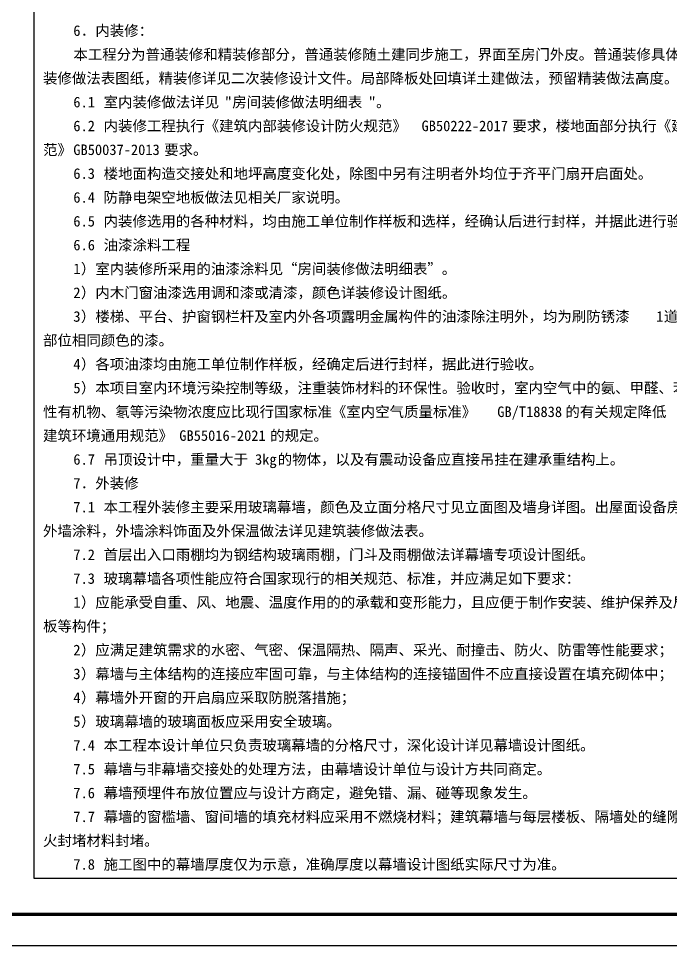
# Model space of a CAD drawing. Extents: x 1109697 to 1467097, y -139975 to 53891.
# Drawn here: x 1163097 to 1184027, y -74119 to -44352 of the extents above; entities that cross this region are included whole.
import ezdxf

# ---------------------------------------------------------------- set-up
doc = ezdxf.new("R2010")
doc.units = 0
doc.header["$LTSCALE"] = 1000
doc.header["$MEASUREMENT"] = 0
for name, color, linetype in [('PUB_HATCH', 8, 'Continuous'), ('PUB_TEXT', 7, 'Continuous'), ('PUB_TITLE', 4, 'Continuous')]:
    doc.layers.add(name, color=color, linetype=linetype)
doc.styles.add('ST', font='')
doc.styles.get('ST').set_extended_font_data('NSimSun')

msp = doc.modelspace()

# ---------------------------------------------------------------- linework, layer by layer
at = {"layer": 'PUB_HATCH'}
msp.add_lwpolyline([(1163597, -19141), (1187797, -19141), (1187797, -71971), (1163597, -71971)], close=True, dxfattribs=at)
at = {"layer": 'PUB_TITLE'}
msp.add_lwpolyline([(1109697, -74119), (1193797, -74119), (1193797, -14719), (1109697, -14719)], close=True, dxfattribs=at)
at = {"layer": 'PUB_TITLE', "const_width": 100}
msp.add_lwpolyline([(1112197, -73119), (1192797, -73119), (1192797, -15719), (1112197, -15719)], close=True, dxfattribs=at)

# ---------------------------------------------------------------- texts
at = {"layer": 'PUB_TEXT', "style": 'ST'}
for s, height, p in [('6', 340, (1164856, -44910)), ('．内装修：', 339.9, (1165099, -44910)), ('本工程分为普通装修和精装修部分，普通装修随土建同步施工，界面至房门外皮。普通装修具体房间详本册', 339.87, (1164856, -45675)), ('装修做法表图纸，精装修详见二次装修设计文件。局部降板处回填详土建做法，预留精装做法高度。', 339.87, (1163884, -46440)), ('6.1', 339.9, (1164856, -47205)), ('室内装修做法详见', 339.9, (1165828, -47205)), ('"', 340, (1169716, -47205)), ('房间装修做法明细表', 339.9, (1169959, -47205)), ('"', 340, (1174334, -47205)), ('。', 340, (1174577, -47205)), ('内装修工程执行《建筑内部装修设计防火规范》', 339.87, (1165828, -47970)), ('GB50222-2017', 339.87, (1176035, -47970)), ('要求，楼地面部分执行《建筑地面设计规', 339.87, (1178952, -47970)), ('6.2', 339.9, (1164856, -47970)), ('范》', 339.9, (1163884, -48735)), ('GB50037-2013', 339.87, (1164856, -48735)), ('要求。', 339.9, (1167772, -48735)), ('楼地面构造交接处和地坪高度变化处，除图中另有注明者外均位于齐平门扇开启面处。', 339.87, (1165828, -49500)), ('6.3', 339.9, (1164856, -49500)), ('6.4', 339.9, (1164856, -50265)), ('防静电架空地板做法见相关厂家说明。', 339.87, (1165828, -50265)), ('6.5', 339.9, (1164856, -51030)), ('内装修选用的各种材料，均由施工单位制作样板和选样，经确认后进行封样，并据此进行验收。', 339.87, (1165828, -51030)), ('6.6', 339.9, (1164856, -51795)), ('油漆涂料工程', 339.9, (1165828, -51795)), ('1', 340, (1164856, -52560)), ('）室内装修所采用的油漆涂料见“房间装修做法明细表”。', 339.87, (1165099, -52560)), ('）内木门窗油漆选用调和漆或清漆，颜色详装修设计图纸。', 339.87, (1165099, -53325)), ('2', 340, (1164856, -53325)), ('3', 340, (1164856, -54090)), ('）楼梯、平台、护窗钢栏杆及室内外各项露明金属构件的油漆除注明外，均为刷防锈漆', 339.87, (1165099, -54090)), ('1', 340, (1183570, -54090)), ('道后再做同室内外', 339.9, (1183813, -54090)), ('部位相同颜色的漆。', 339.9, (1163884, -54855)), ('4', 340, (1164856, -55620)), ('）各项油漆均由施工单位制作样板，经确定后进行封样，据此进行验收。', 339.87, (1165099, -55620)), ('5', 340, (1164856, -56385)), ('）本项目室内环境污染控制等级，注重装饰材料的环保性。验收时，室内空气中的氨、甲醛、苯、总挥发', 339.87, (1165099, -56385)), ('性有机物、氡等污染物浓度应比现行国家标准《室内空气质量标准》', 339.87, (1163884, -57150)), ('GB/T18838', 339.9, (1178466, -57150)), ('的有关规定降低', 339.9, (1180653, -57150)), ('建筑环境通用规范》', 339.9, (1163884, -57915)), ('GB55016-2021', 339.87, (1168258, -57915)), ('的规定。', 339.9, (1171175, -57915)), ('吊顶设计中，重量大于', 339.9, (1165828, -58680)), ('3kg', 339.9, (1170689, -58680)), ('的物体，以及有震动设备应直接吊挂在建承重结构上。', 339.87, (1171418, -58680)), ('6.7', 339.9, (1164856, -58680)), ('7', 340, (1164856, -59445)), ('．外装修', 339.9, (1165099, -59445)), ('本工程外装修主要采用玻璃幕墙，颜色及立面分格尺寸见立面图及墙身详图。出屋面设备房间采用灰色', 339.87, (1165828, -60210)), ('7.1', 339.9, (1164856, -60210)), ('外墙涂料，外墙涂料饰面及外保温做法详见建筑装修做法表。', 339.87, (1163884, -60975)), ('7.2', 339.9, (1164856, -61740)), ('首层出入口雨棚均为钢结构玻璃雨棚，门斗及雨棚做法详幕墙专项设计图纸。', 339.87, (1165828, -61740)), ('7.3', 339.9, (1164856, -62505)), ('玻璃幕墙各项性能应符合国家现行的相关规范、标准，并应满足如下要求：', 339.87, (1165828, -62505)), ('1', 340, (1164856, -63270)), ('）应能承受自重、风、地震、温度作用的的承载和变形能力，且应便于制作安装、维护保养及局部更换面', 339.87, (1165099, -63270)), ('板等构件；', 339.9, (1163884, -64035)), ('2', 340, (1164856, -64800)), ('）应满足建筑需求的水密、气密、保温隔热、隔声、采光、耐撞击、防火、防雷等性能要求；', 339.87, (1165099, -64800)), ('）幕墙与主体结构的连接应牢固可靠，与主体结构的连接锚固件不应直接设置在填充砌体中；', 339.87, (1165099, -65565)), ('3', 340, (1164856, -65565)), ('4', 340, (1164856, -66330)), ('）幕墙外开窗的开启扇应采取防脱落措施；', 339.87, (1165099, -66330)), ('5', 340, (1164856, -67095)), ('）玻璃幕墙的玻璃面板应采用安全玻璃。', 339.87, (1165099, -67095)), ('7.4', 339.9, (1164856, -67860)), ('本工程本设计单位只负责玻璃幕墙的分格尺寸，深化设计详见幕墙设计图纸。', 339.87, (1165828, -67860)), ('7.5', 339.9, (1164856, -68625)), ('幕墙与非幕墙交接处的处理方法，由幕墙设计单位与设计方共同商定。', 339.87, (1165828, -68625)), ('7.6', 339.9, (1164856, -69390)), ('幕墙预埋件布放位置应与设计方商定，避免错、漏、碰等现象发生。', 339.87, (1165828, -69390)), ('7.7', 339.9, (1164856, -70155)), ('幕墙的窗槛墙、窗间墙的填充材料应采用不燃烧材料；建筑幕墙与每层楼板、隔墙处的缝隙，应采用防', 339.87, (1165828, -70155)), ('火封堵材料封堵。', 339.9, (1163884, -70920)), ('7.8', 339.9, (1164856, -71685)), ('施工图中的幕墙厚度仅为示意，准确厚度以幕墙设计图纸实际尺寸为准。', 339.87, (1165828, -71685))]:
    msp.add_text(s, height=height, dxfattribs=at).set_placement(p)

doc.saveas('drawing.dxf')
